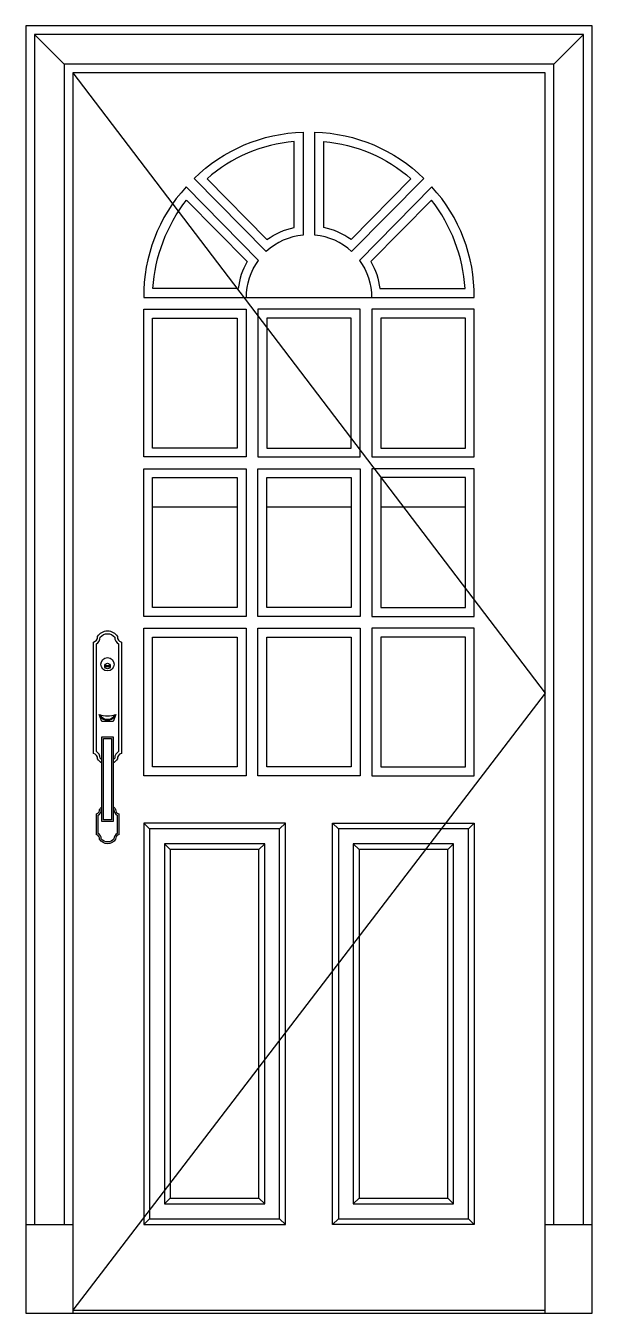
# Model space of a CAD drawing. Header units: metres. Extents: x -4529 to -3569, y 22 to 2202.
import ezdxf

# ---------------------------------------------------------------- set-up
doc = ezdxf.new("R2010")
doc.units = ezdxf.units.M
for name, color, linetype in [('2', 2, 'Continuous'), ('3', 3, 'Continuous'), ('4', 4, 'Continuous'), ('7', 7, 'Continuous'), ('BH', 3, 'Continuous')]:
    doc.layers.add(name, color=color, linetype=linetype)

msp = doc.modelspace()

# ---------------------------------------------------------------- hatches: boundary and pattern name
at = {"layer": 'BH'}
h = msp.add_hatch(dxfattribs=at)
h.set_pattern_fill('AR-RROOF', scale=300)
h.paths.add_polyline_path([(-4074.1, 2005.63, 0.16), (-4221.9, 1942.73), (-4120.33, 1839.61, -0.11), (-4074.1, 1860.18)])
h.paths.add_polyline_path([(-4024.1, 1860.18, -0.11), (-3977.87, 1839.61), (-3876.3, 1942.73, 0.16), (-4024.1, 2005.63)])
h.paths.add_polyline_path([(-3784.53, 1756.81, 0.15), (-3841.63, 1906.68), (-3944.36, 1802.38, -0.1), (-3929.04, 1756.81)])
h.paths.add_polyline_path([(-4270.52, 1887.41, 0.13), (-4313.68, 1756.81), (-4171.02, 1756.81)])
h.paths.add_polyline_path([(-4171.02, 1756.81), (-4169.17, 1756.81, -0.1), (-4153.84, 1802.38), (-4256.57, 1906.68, 0.02), (-4270.52, 1887.41)])
h.paths.add_polyline_path([(-4170.6, 1706.81), (-4314.1, 1706.81), (-4314.1, 1486.81), (-4170.6, 1486.81)])
h.paths.add_polyline_path([(-4120.6, 1690.64), (-4120.6, 1486.81), (-3977.6, 1486.81), (-3977.6, 1502.95)])
h.paths.add_polyline_path([(-3977.6, 1502.95), (-3977.6, 1706.81), (-4120.6, 1706.81), (-4120.6, 1690.64)])
h.paths.add_polyline_path([(-3927.6, 1486.81), (-3784.1, 1486.81), (-3784.1, 1706.81), (-3927.6, 1706.81)])
h.paths.add_polyline_path([(-3784.1, 1436.81), (-3927.21, 1436.81), (-3784.1, 1248.98)])
h.paths.add_polyline_path([(-3927.21, 1436.81), (-3927.6, 1436.81), (-3927.6, 1216.81), (-3784.1, 1216.81), (-3784.1, 1248.98)])
h.paths.add_polyline_path([(-3977.6, 1436.81), (-4120.6, 1436.81), (-4120.6, 1216.81), (-3977.6, 1216.81)])
h.paths.add_polyline_path([(-4170.6, 1436.81), (-4314.1, 1436.81), (-4314.1, 1216.81), (-4170.6, 1216.81)])
h.paths.add_polyline_path([(-4314.1, 946.81), (-4170.6, 946.81), (-4170.6, 1166.81), (-4314.1, 1166.81)])
h.paths.add_polyline_path([(-3977.6, 1166.81), (-4120.6, 1166.81), (-4120.6, 946.81), (-3977.6, 946.81)])
h.paths.add_polyline_path([(-3927.6, 946.81), (-3784.1, 946.81), (-3784.1, 1166.81), (-3927.6, 1166.81)])

# ---------------------------------------------------------------- linework, layer by layer
at = {"layer": '2'}
msp.add_line((-4529.1, 21.79), (-3569.1, 21.79), dxfattribs=at)
at = {"layer": '3'}
for p, q in [((-4514.1, 2186.79), (-4464.1, 2136.79)), ((-3634.1, 2136.79), (-3584.1, 2186.79)), ((-4395.18, 1118.5), (-4385.95, 1118.5)), ((-4395.18, 1116.61), (-4385.95, 1116.61)), ((-4319.1, 841.81), (-4329.1, 851.81)), ((-4099.1, 841.81), (-4089.1, 851.81)), ((-3999.1, 841.81), (-4009.1, 851.81)), ((-3779.1, 841.81), (-3769.1, 851.81)), ((-4284.1, 806.81), (-4294.1, 816.81)), ((-4134.1, 806.81), (-4124.1, 816.81)), ((-3964.1, 806.81), (-3974.1, 816.81)), ((-3814.1, 806.81), (-3804.1, 816.81)), ((-4284.1, 216.79), (-4294.1, 206.79)), ((-4134.1, 216.79), (-4124.1, 206.79)), ((-3964.1, 216.79), (-3974.1, 206.79)), ((-3814.1, 216.79), (-3804.1, 206.79)), ((-4319.1, 181.79), (-4329.1, 171.79)), ((-4099.1, 181.79), (-4089.1, 171.79)), ((-3999.1, 181.79), (-4009.1, 171.79)), ((-3779.1, 181.79), (-3769.1, 171.79)), ((-4449.1, 26.79), (-3649.1, 26.79))]:
    msp.add_line(p, q, dxfattribs=at)
for points in [[(-3584.1, 171.79), (-3584.1, 2186.79), (-4514.1, 2186.79), (-4514.1, 171.79)], [(-3634.1, 171.79), (-3634.1, 2136.79), (-4464.1, 2136.79), (-4464.1, 171.79)], [(-4449.1, 2121.79), (-3649.1, 1071.79), (-4449.1, 26.79)]]:
    msp.add_lwpolyline(points, dxfattribs=at)
for points in [[(-4120.33, 1839.61, -0.11), (-4074.1, 1860.18), (-4074.1, 2005.63, 0.16), (-4221.9, 1942.73)], [(-4024.1, 2005.63, -0.16), (-3876.3, 1942.73), (-3977.87, 1839.61, 0.11), (-4024.1, 1860.18)], [(-4313.68, 1756.81, -0.15), (-4256.57, 1906.68), (-4153.84, 1802.38, 0.1), (-4169.17, 1756.81)], [(-3944.36, 1802.38, -0.1), (-3929.04, 1756.81), (-3784.53, 1756.81, 0.15), (-3841.63, 1906.68)]]:
    msp.add_lwpolyline(points, format="xyb", close=True, dxfattribs=at)
for points in [[(-4170.6, 1486.81), (-4314.1, 1486.81), (-4314.1, 1706.81), (-4170.6, 1706.81)], [(-4120.6, 1706.81), (-4120.6, 1486.81), (-3977.6, 1486.81), (-3977.6, 1706.81)], [(-3927.6, 1486.81), (-3784.1, 1486.81), (-3784.1, 1706.81), (-3927.6, 1706.81)], [(-4170.6, 1216.81), (-4314.1, 1216.81), (-4314.1, 1436.81), (-4170.6, 1436.81)], [(-4120.6, 1216.81), (-4120.6, 1436.81), (-3977.6, 1436.81), (-3977.6, 1216.81)], [(-3927.6, 1216.81), (-3784.1, 1216.81), (-3784.1, 1436.81), (-3927.6, 1436.81)], [(-4170.6, 946.81), (-4314.1, 946.81), (-4314.1, 1166.81), (-4170.6, 1166.81)], [(-4120.6, 946.81), (-4120.6, 1166.81), (-3977.6, 1166.81), (-3977.6, 946.81)], [(-3927.6, 946.81), (-3784.1, 946.81), (-3784.1, 1166.81), (-3927.6, 1166.81)], [(-4397.16, 857.03), (-4397.16, 995.23), (-4383.97, 995.23), (-4383.97, 857.03)], [(-4329.1, 171.79), (-4089.1, 171.79), (-4089.1, 851.81), (-4329.1, 851.81)], [(-3769.1, 171.79), (-4009.1, 171.79), (-4009.1, 851.81), (-3769.1, 851.81)], [(-4319.1, 181.79), (-4099.1, 181.79), (-4099.1, 841.81), (-4319.1, 841.81)], [(-3999.1, 181.79), (-3779.1, 181.79), (-3779.1, 841.81), (-3999.1, 841.81)], [(-4294.1, 206.79), (-4124.1, 206.79), (-4124.1, 816.81), (-4294.1, 816.81)], [(-4284.1, 216.79), (-4134.1, 216.79), (-4134.1, 806.81), (-4284.1, 806.81)], [(-3974.1, 206.79), (-3804.1, 206.79), (-3804.1, 816.81), (-3974.1, 816.81)], [(-3964.1, 216.79), (-3814.1, 216.79), (-3814.1, 806.81), (-3964.1, 806.81)]]:
    msp.add_lwpolyline(points, close=True, dxfattribs=at)
for points in [[(-4399.99, 958.91, -0.06), (-4402.74, 961.71, 0.26), (-4409.41, 972.96), (-4409.41, 1155.09, 0.26), (-4402.74, 1166.34, -0.5), (-4378.38, 1166.34, 0.26), (-4371.71, 1155.09), (-4371.71, 972.96, 0.26), (-4378.38, 961.71, -0.06), (-4381.14, 958.91, -0.06)], [(-4402.87, 1034.87, 0.2), (-4394.11, 1027.75), (-4387.01, 1027.75, 0.2), (-4378.25, 1034.87, 0.19)], [(-4381.14, 875.85, -0.04), (-4379.7, 874.17, 0.29), (-4374.37, 865.42), (-4374.37, 834, 0.29), (-4379.7, 825.25, -0.51), (-4401.07, 825.25, 0.29), (-4406.41, 834), (-4406.41, 865.42, 0.29), (-4401.07, 874.17, -0.03), (-4399.99, 875.49, -0.03)]]:
    msp.add_lwpolyline(points, format="xyb", dxfattribs=at)
msp.add_circle((-4390.56, 1117.55), 4.71, dxfattribs=at)
at = {"layer": '4'}
msp.add_lwpolyline([(-3569.1, 21.79), (-3569.1, 2201.79), (-4529.1, 2201.79), (-4529.1, 21.79)], dxfattribs=at)
at = {"layer": '7'}
for p, q in [((-4155.1, 1741.8), (-3943.1, 1741.8)), ((-4529.1, 171.79), (-4449.1, 171.79)), ((-3649.1, 171.79), (-3569.1, 171.79))]:
    msp.add_line(p, q, dxfattribs=at)
msp.add_lwpolyline([(-3649.1, 21.79), (-3649.1, 2121.79), (-4449.1, 2121.79), (-4449.1, 21.79)], dxfattribs=at)
for points in [[(-4059.1, 2021.81), (-4059.1, 1847.32, 0.17), (-4121.4, 1819.31), (-4243.52, 1943.31, -0.19), (-4059.1, 2021.64)], [(-4039.1, 2021.64, -0.19), (-3854.68, 1943.31), (-3976.81, 1819.31, 0.17), (-4039.1, 1847.32), (-4039.1, 2021.81)], [(-4155.1, 1741.8, -0.16), (-4134.7, 1804.32), (-4257.42, 1928.91, 0.19), (-4329.1, 1741.81), (-4155.1, 1741.81)], [(-3943.1, 1741.81), (-3769.1, 1741.81, 0.19), (-3840.79, 1928.91), (-3963.5, 1804.32, -0.16), (-3943.1, 1741.8)], [(-4399.99, 953.3, -0.13), (-4407.53, 960.36, 0.39), (-4414.12, 969.79), (-4414.12, 1158.27, 0.39), (-4407.53, 1167.69, -0.56), (-4373.6, 1167.69, 0.39), (-4367, 1158.27), (-4367, 969.79, 0.39), (-4373.6, 960.36, -0.13), (-4381.14, 953.3, -0.13)], [(-4404.7, 1035.39, 0.22), (-4394.31, 1026.33), (-4386.81, 1026.33, 0.22), (-4376.43, 1035.39, 0.22)], [(-4381.14, 879.53, -0.1), (-4376.82, 874.93, 0.39), (-4371.54, 867.4), (-4371.54, 832.02, 0.39), (-4376.82, 824.48, -0.56), (-4403.96, 824.48, 0.39), (-4409.24, 832.02), (-4409.24, 867.4, 0.39), (-4403.96, 874.93, -0.09), (-4399.99, 879.27, -0.09)]]:
    msp.add_lwpolyline(points, format="xyb", dxfattribs=at)
for points in [[(-4155.6, 1471.81), (-4329.1, 1471.81), (-4329.1, 1721.81), (-4155.6, 1721.81)], [(-4135.6, 1721.81), (-4135.6, 1471.81), (-3962.6, 1471.81), (-3962.6, 1721.81)], [(-3942.6, 1471.81), (-3769.1, 1471.81), (-3769.1, 1721.81), (-3942.6, 1721.81)], [(-4155.6, 1201.81), (-4329.1, 1201.81), (-4329.1, 1451.81), (-4155.6, 1451.81)], [(-4135.6, 1201.81), (-4135.6, 1451.81), (-3962.6, 1451.81), (-3962.6, 1201.81)], [(-3942.6, 1201.81), (-3769.1, 1201.81), (-3769.1, 1451.81), (-3942.6, 1451.81)], [(-4155.6, 931.81), (-4329.1, 931.81), (-4329.1, 1181.81), (-4155.6, 1181.81)], [(-4135.6, 931.81), (-4135.6, 1181.81), (-3962.6, 1181.81), (-3962.6, 931.81)], [(-3942.6, 931.81), (-3769.1, 931.81), (-3769.1, 1181.81), (-3942.6, 1181.81)], [(-4399.99, 854.2), (-4399.99, 998.06), (-4381.14, 998.06), (-4381.14, 854.2)]]:
    msp.add_lwpolyline(points, close=True, dxfattribs=at)
msp.add_lwpolyline([(-4404.7, 1035.39, 0.15), (-4376.43, 1035.39), (-4381.14, 1023.51), (-4399.99, 1023.51)], format="xyb", close=True, dxfattribs=at)
msp.add_circle((-4390.56, 1120.57), 11.31, dxfattribs=at)

doc.saveas('drawing.dxf')
